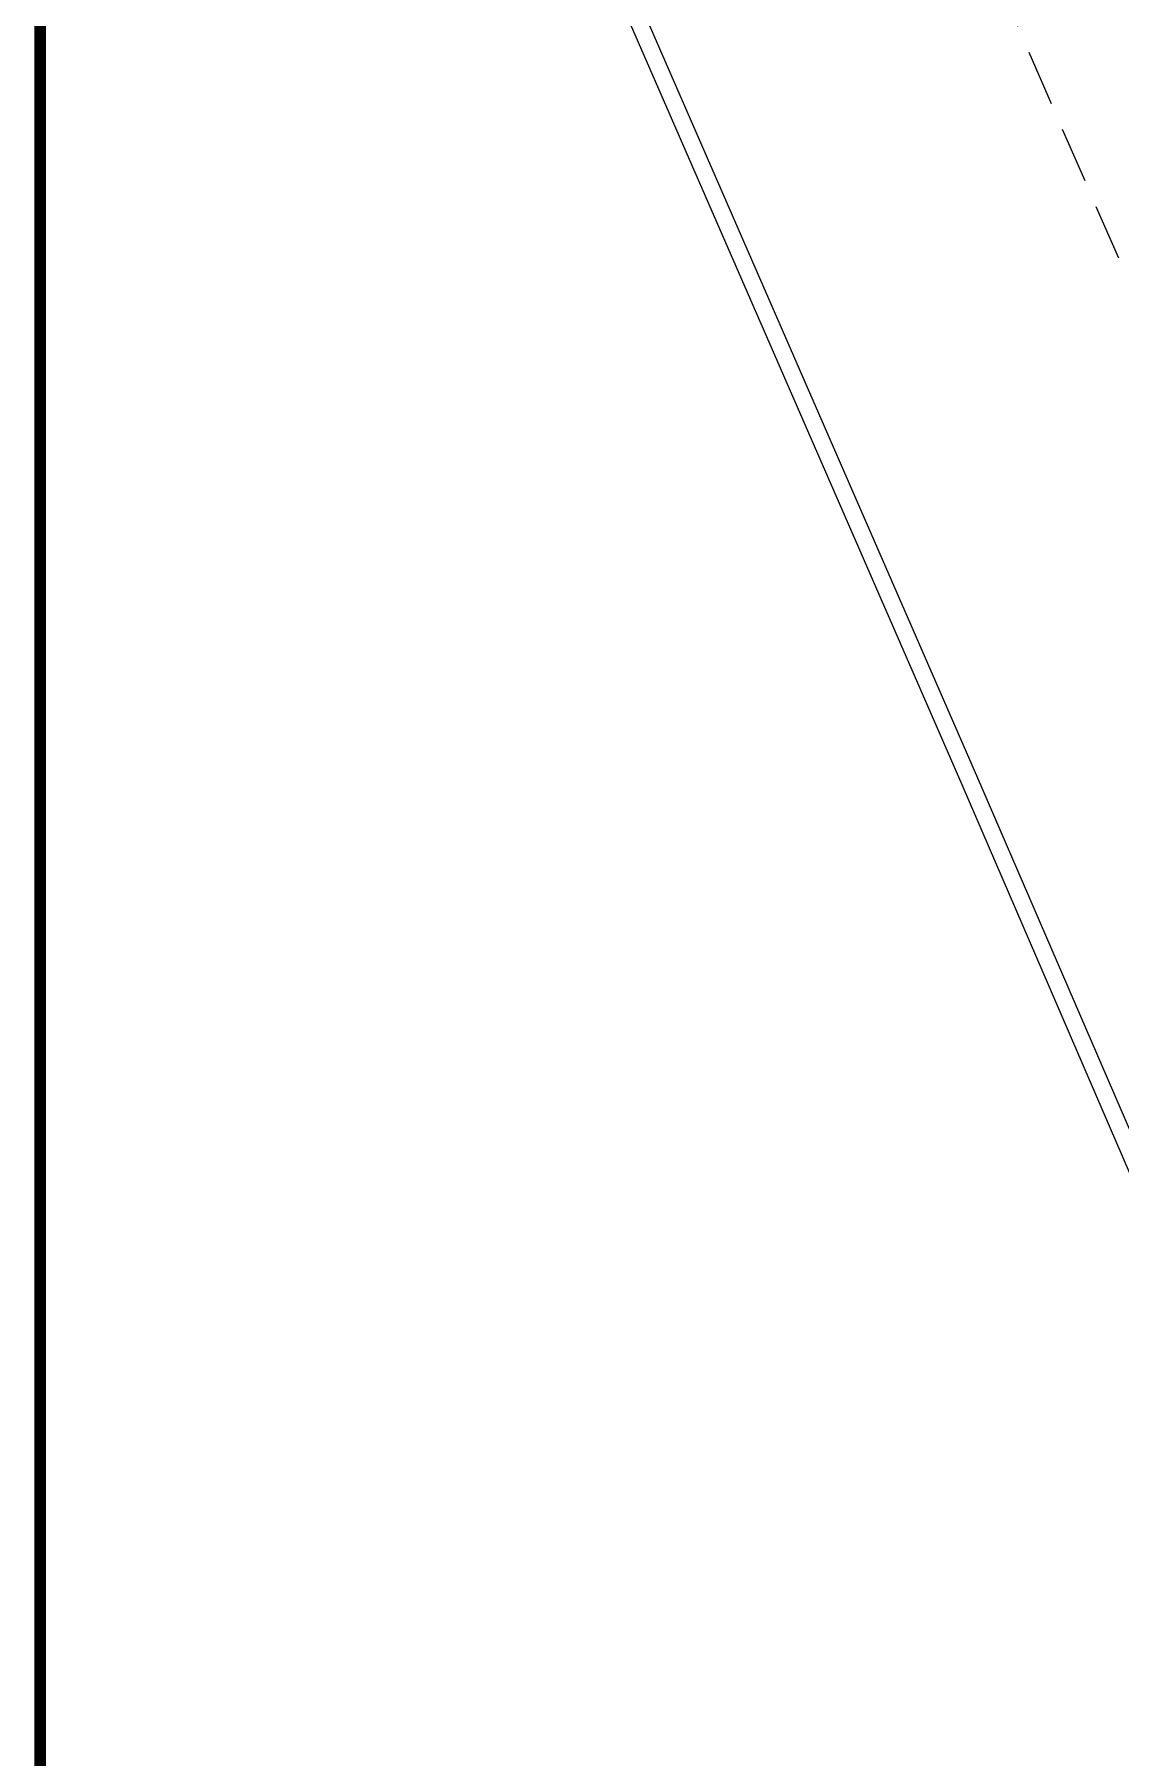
# Model space of a CAD drawing. Header units: inches. Extents: x 27644242 to 29005101, y -955243 to 216979.
# Drawn here: x 28689497 to 28704007, y -688434 to -665407 of the extents above; entities that cross this region are included whole.
import ezdxf

# ---------------------------------------------------------------- set-up
doc = ezdxf.new("R2010")
doc.units = ezdxf.units.IN
doc.header["$MEASUREMENT"] = 0
doc.linetypes.add('01-Xref Col Podium Lvl-1$0$HIDDEN', pattern=[0.375, 0.25, -0.125])
doc.layers.get('Defpoints').update_dxf_attribs({"color": 8})
doc.layers.add('RVA Site Boundary', color=17, linetype='Continuous', lineweight=15)

msp = doc.modelspace()

# ---------------------------------------------------------------- linework, layer by layer
at = {"layer": 'Defpoints', "linetype": 'Continuous', "const_width": 154.4}
msp.add_lwpolyline([(28798160.5, -641915.5), (28798160.5, -716165.5), (28689573.8, -716165.5), (28689573.8, -641915.5)], close=True, dxfattribs=at)
at = {"layer": 'Defpoints', "color": 6, "ltscale": 500}
msp.add_lwpolyline([(28689580.5, -692487.4), (28798167.2, -692487.4), (28798167.2, -644192.2), (28689580.5, -644192.2)], close=True, dxfattribs=at)
at = {"layer": 'RVA Site Boundary', "ltscale": 500}
msp.add_lwpolyline([(28742304.8, -679734.6), (28734332.8, -680460.3), (28734049.9, -680520.3), (28733451.4, -680662.2), (28714532.9, -685639.4), (28712893.1, -686105), (28712617.9, -686182.5), (28711492, -686444.5), (28711137.2, -686526.1), (28707523.8, -687541.6), (28707182.4, -687689.5), (28706827.5, -686867.5), (28701891.2, -675434.9), (28694440.8, -658340), (28690189.5, -648730.2), (28698006.8, -648627.6), (28714624.7, -648462.9), (28721195.2, -648522), (28728662, -648500), (28742984.3, -648505.3)], dxfattribs=at)
msp.add_lwpolyline([(28742304.8, -679734.6), (28734332.8, -680460.3), (28734049.9, -680520.3), (28733451.4, -680662.2), (28714532.9, -685639.4), (28712893.1, -686105), (28712617.9, -686182.5), (28711492, -686444.5), (28711137.2, -686526.1), (28707523.8, -687541.6), (28707182.4, -687689.5), (28706827.5, -686867.5), (28701891.2, -675434.9), (28694440.8, -658340), (28690189.5, -648730.2), (28698006.8, -648627.6), (28714624.7, -648462.9), (28721195.2, -648522), (28728662, -648500), (28742984.3, -648505.3)], dxfattribs=at)
at = {"layer": 'RVA Site Boundary', "color": 5, "ltscale": 500}
for points in [[(28742304.8, -679734.6), (28734332.8, -680460.3), (28734049.9, -680520.3), (28733451.4, -680662.2), (28714532.9, -685639.4), (28712893.1, -686105), (28712617.9, -686182.5), (28711492, -686444.5), (28711137.2, -686526.1), (28707523.8, -687541.6), (28707182.4, -687689.5), (28706827.5, -686867.5), (28701891.2, -675434.9), (28694440.8, -658340), (28690189.5, -648730.2), (28698006.8, -648627.6), (28714624.7, -648462.9), (28721195.2, -648522), (28728662, -648500), (28742984.3, -648505.3)], [(28742287.8, -679505.2), (28734298.4, -680232.5), (28733999.5, -680295.9), (28733395.6, -680439), (28714472.3, -685417.5), (28712830.5, -685883.7), (28712560.7, -685959.7), (28711440.1, -686220.4), (28711080.2, -686303.2), (28707446.6, -687324.4), (28707302.3, -687386.9), (28707038.7, -686776.4), (28702102.2, -675343.4), (28694651.4, -658247.5), (28690540.8, -648955.6), (28698009.5, -648857.6), (28714624.8, -648692.9), (28721194.5, -648752), (28728662.3, -648730), (28742984.1, -648735.3)]]:
    msp.add_lwpolyline(points, dxfattribs=at)
at = {"layer": 'RVA Site Boundary', "linetype": '01-Xref Col Podium Lvl-1$0$HIDDEN', "ltscale": 3000}
msp.add_lwpolyline([(28741955.5, -675016.9), (28733624.9, -675775.2), (28733013.3, -675905), (28732304, -676073.1), (28713285.1, -681076.7), (28711605.9, -681553.5), (28711440.2, -681600.2), (28710425.7, -681836.2), (28709966.3, -681941.9), (28709865.1, -681970.3), (28706230.5, -673552.6), (28698771.7, -656438.3), (28697412.5, -653365.8), (28698061.3, -653357.3), (28714626.9, -653193.1), (28721180.9, -653252.1), (28728668.1, -653230), (28742981.5, -653235.3)], dxfattribs=at)

doc.saveas('drawing.dxf')
